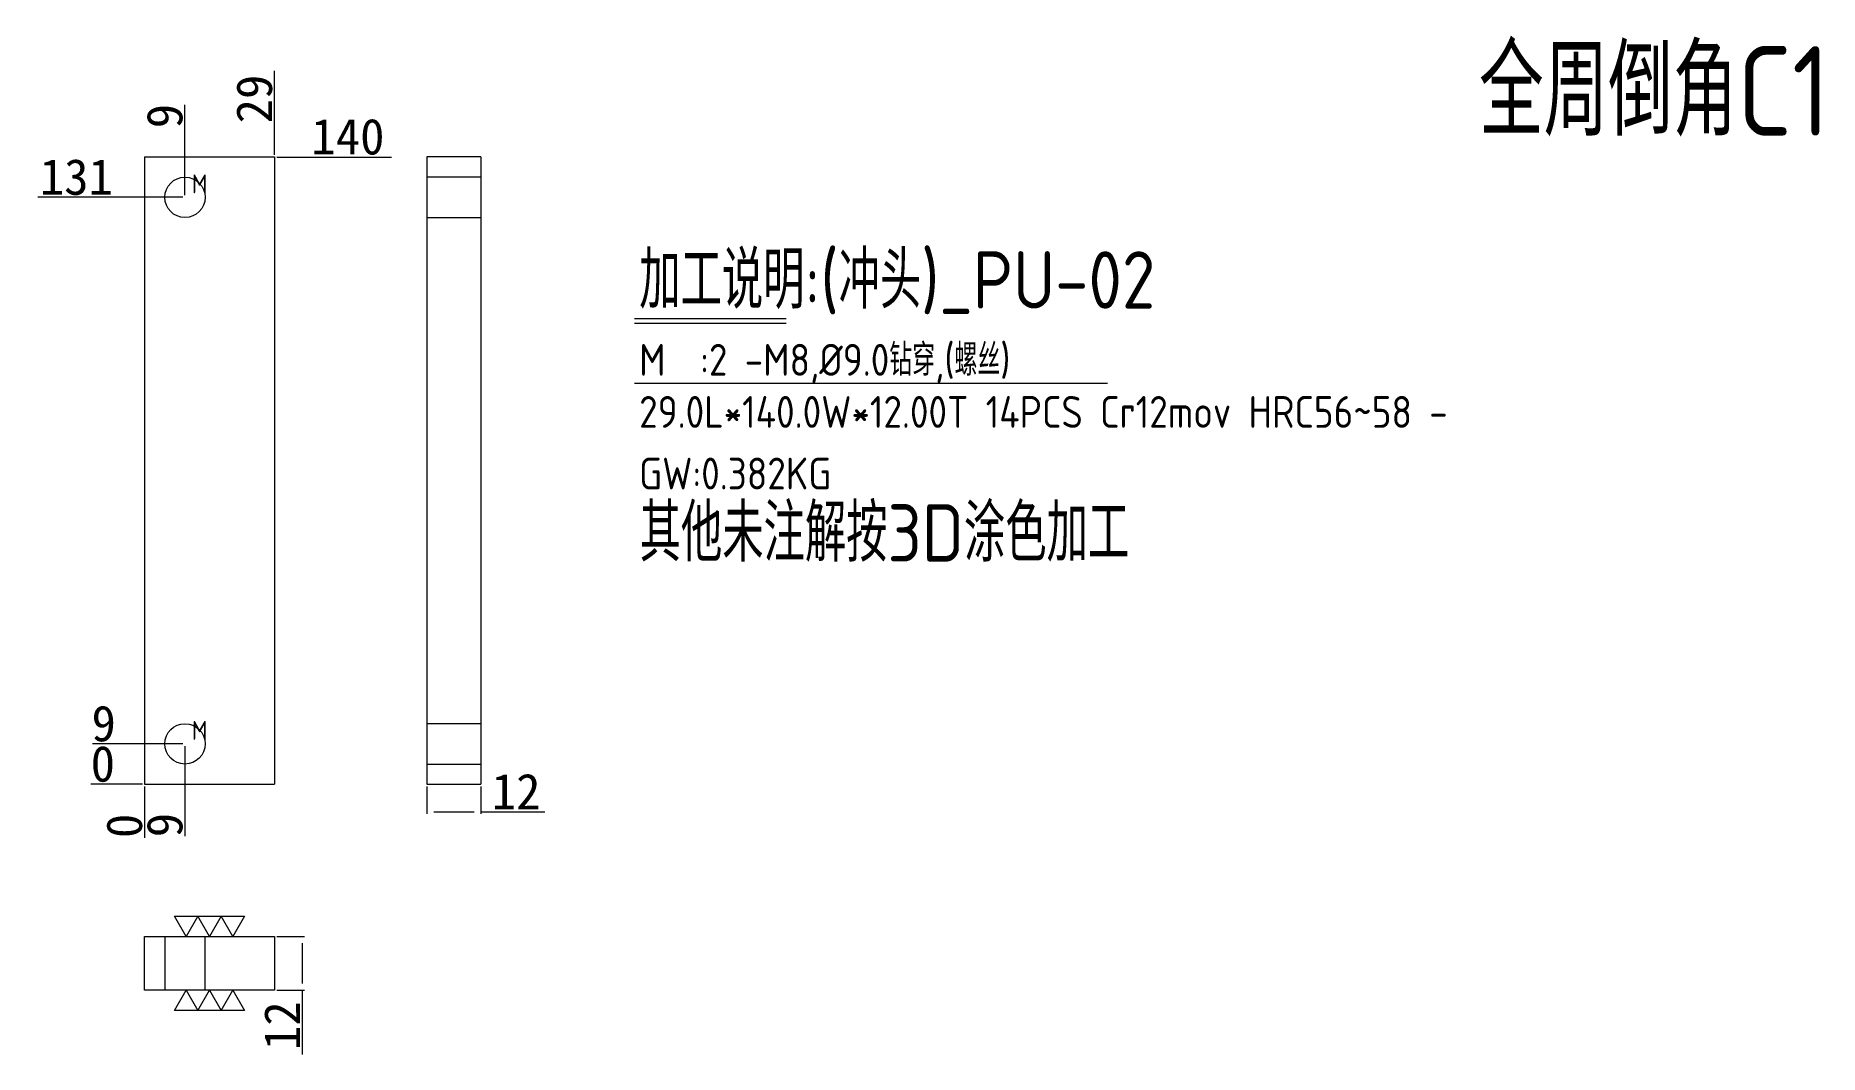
# Model space of a CAD drawing. Header units: millimetres. Extents: x 10516 to 10914, y 60434 to 60661.
import ezdxf

# ---------------------------------------------------------------- set-up
doc = ezdxf.new("R2010")
doc.units = ezdxf.units.MM
doc.linetypes.add('DASHED', pattern=[0])
doc.layers.add('dim', color=4, linetype='Continuous')
doc.layers.add('PUNCH', color=2, linetype='Continuous')
doc.layers.add('dim_temp', color=161, linetype='Continuous', lineweight=9)
doc.layers.add('U1', color=7, linetype='Continuous', true_color=0xffffff)
doc.styles.add('_PUG_ERP', font='txt')
doc.styles.add('gbenor', font='gbenor.shx', dxfattribs={"bigfont": 'gbcbig'})
doc.dimstyles.new('_PUG_ERP', dxfattribs={"dimtxt": 8, "dimasz": 1.5, "dimexe": 0.5, "dimexo": 0.5, "dimgap": 0.5, "dimtad": 1, "dimtxsty": '_PUG_ERP', "dimblk": 'CLOSEDBLANK', "dimcen": 0, "dimclrd": 4, "dimclre": 4, "dimclrt": 3, "dimazin": 3, "dimtfac": 1, "dimtmove": 0, "dimatfit": 3, "dimldrblk": 'CLOSEDBLANK', "dimlwd": 9, "dimlwe": 9})

# ---------------------------------------------------------------- blocks, each defined once
blk = doc.blocks.new('*D1266')
at = {"layer": 'Defpoints', "color": 0}
for p in [(10568.97, 60634.27), (10575.12, 60634.27), (10539.97, 60494.27)]:
    blk.add_point(p, dxfattribs=at)
at = {"layer": 'dim_temp', "color": 4, "lineweight": 9}
blk.add_line((10569.47, 60634.27), (10595.04, 60634.27), dxfattribs=at)
at = {"layer": 'dim_temp', "color": 3, "lineweight": 18, "insert": (10585.33, 60638.77), "char_height": 8, "attachment_point": 5, "style": '_PUG_ERP'}
blk.add_mtext('140', dxfattribs=at)
blk = doc.blocks.new('_ClosedBlank')
blk = doc.blocks.new('*D1267')
at = {"layer": 'Defpoints', "color": 0}
for p in [(10533.82, 60494.27), (10539.97, 60494.27), (10539.97, 60494.27)]:
    blk.add_point(p, dxfattribs=at)
at = {"layer": 'dim_temp', "color": 4, "lineweight": 9}
blk.add_line((10539.47, 60494.27), (10527.98, 60494.27), dxfattribs=at)
at = {"layer": 'dim_temp', "color": 3, "lineweight": 18, "insert": (10530.65, 60498.77), "char_height": 8, "attachment_point": 5, "style": '_PUG_ERP'}
blk.add_mtext('0', dxfattribs=at)
blk = doc.blocks.new('*D1268')
at = {"layer": 'Defpoints', "color": 0}
for p in [(10533.82, 60503.27), (10548.97, 60503.27), (10539.97, 60494.27)]:
    blk.add_point(p, dxfattribs=at)
at = {"layer": 'dim_temp', "color": 4, "lineweight": 9}
blk.add_line((10548.47, 60503.27), (10528.36, 60503.27), dxfattribs=at)
at = {"layer": 'dim_temp', "color": 3, "lineweight": 18, "insert": (10530.84, 60507.77), "char_height": 8, "attachment_point": 5, "style": '_PUG_ERP'}
blk.add_mtext('9', dxfattribs=at)
blk = doc.blocks.new('*D1269')
at = {"layer": 'Defpoints', "color": 0}
for p in [(10533.82, 60625.27), (10548.97, 60625.27), (10539.97, 60494.27)]:
    blk.add_point(p, dxfattribs=at)
at = {"layer": 'dim_temp', "color": 4, "lineweight": 9}
blk.add_line((10548.47, 60625.27), (10516.17, 60625.27), dxfattribs=at)
at = {"layer": 'dim_temp', "color": 3, "lineweight": 18, "insert": (10524.74, 60629.77), "char_height": 8, "attachment_point": 5, "style": '_PUG_ERP'}
blk.add_mtext('131', dxfattribs=at)
blk = doc.blocks.new('*D1270')
at = {"layer": 'Defpoints', "color": 0}
for p in [(10548.97, 60503.27), (10539.97, 60494.27), (10548.97, 60488.12)]:
    blk.add_point(p, dxfattribs=at)
at = {"layer": 'dim_temp', "color": 4, "lineweight": 9}
blk.add_line((10548.97, 60502.77), (10548.97, 60482.67), dxfattribs=at)
at = {"layer": 'dim_temp', "color": 3, "lineweight": 18, "insert": (10544.47, 60485.15), "char_height": 8, "attachment_point": 5, "rotation": 90, "style": '_PUG_ERP'}
blk.add_mtext('9', dxfattribs=at)
blk = doc.blocks.new('*D1271')
at = {"layer": 'Defpoints', "color": 0}
for p in [(10539.97, 60494.27), (10539.97, 60494.27), (10539.97, 60488.12)]:
    blk.add_point(p, dxfattribs=at)
at = {"layer": 'dim_temp', "color": 4, "lineweight": 9}
blk.add_line((10539.97, 60493.77), (10539.97, 60482.29), dxfattribs=at)
at = {"layer": 'dim_temp', "color": 3, "lineweight": 18, "insert": (10535.47, 60484.96), "char_height": 8, "attachment_point": 5, "rotation": 90, "style": '_PUG_ERP'}
blk.add_mtext('0', dxfattribs=at)
blk = doc.blocks.new('*D1272')
at = {"layer": 'Defpoints', "color": 0}
for p in [(10568.97, 60640.42), (10568.97, 60634.27), (10539.97, 60494.27)]:
    blk.add_point(p, dxfattribs=at)
at = {"layer": 'dim_temp', "color": 4, "lineweight": 9}
blk.add_line((10568.97, 60634.77), (10568.97, 60653.49), dxfattribs=at)
at = {"layer": 'dim_temp', "color": 3, "lineweight": 18, "insert": (10564.47, 60647.21), "char_height": 8, "attachment_point": 5, "rotation": 90, "style": '_PUG_ERP'}
blk.add_mtext('29', dxfattribs=at)
blk = doc.blocks.new('*D1273')
at = {"layer": 'Defpoints', "color": 0}
for p in [(10548.97, 60640.42), (10548.97, 60625.27), (10539.97, 60494.27)]:
    blk.add_point(p, dxfattribs=at)
at = {"layer": 'dim_temp', "color": 4, "lineweight": 9}
blk.add_line((10548.97, 60625.77), (10548.97, 60645.88), dxfattribs=at)
at = {"layer": 'dim_temp', "color": 3, "lineweight": 18, "insert": (10544.47, 60643.4), "char_height": 8, "attachment_point": 5, "rotation": 90, "style": '_PUG_ERP'}
blk.add_mtext('9', dxfattribs=at)
blk = doc.blocks.new('*D1274')
at = {"layer": 'Defpoints', "color": 0}
for p in [(10568.97, 60460.27), (10568.97, 60448.27), (10575.12, 60448.27)]:
    blk.add_point(p, dxfattribs=at)
at = {"layer": 'dim_temp', "color": 4, "lineweight": 9}
for p, q in [((10569.47, 60460.27), (10575.62, 60460.27)), ((10575.12, 60458.77), (10575.12, 60449.77)), ((10569.47, 60448.27), (10575.62, 60448.27)), ((10575.12, 60448.27), (10575.12, 60433.96))]:
    blk.add_line(p, q, dxfattribs=at)
at = {"layer": 'dim_temp', "color": 3, "lineweight": 18, "insert": (10570.62, 60440.37), "char_height": 8, "attachment_point": 5, "rotation": 90, "style": '_PUG_ERP'}
blk.add_mtext('12', dxfattribs=at)
blk = doc.blocks.new('*D1275')
at = {"layer": 'Defpoints', "color": 0}
for p in [(10602.97, 60494.27), (10614.97, 60494.27), (10614.97, 60488.12)]:
    blk.add_point(p, dxfattribs=at)
at = {"layer": 'dim_temp', "color": 4, "lineweight": 9}
for p, q in [((10602.97, 60493.77), (10602.97, 60487.62)), ((10614.97, 60493.77), (10614.97, 60487.62)), ((10604.47, 60488.12), (10613.47, 60488.12)), ((10614.97, 60488.12), (10629.28, 60488.12))]:
    blk.add_line(p, q, dxfattribs=at)
at = {"layer": 'dim_temp', "color": 3, "lineweight": 18, "insert": (10622.87, 60492.62), "char_height": 8, "attachment_point": 5, "style": '_PUG_ERP'}
blk.add_mtext('12', dxfattribs=at)

msp = doc.modelspace()

# ---------------------------------------------------------------- linework, layer by layer
at = {"layer": 'dim', "color": 8, "linetype": 'Continuous', "lineweight": 18}
for p, q in [((10649.255, 60598.21), (10683.123, 60598.21)), ((10649.255, 60597.148), (10683.123, 60597.148)), ((10649.255, 60583.748), (10754.86, 60583.748))]:
    msp.add_line(p, q, dxfattribs=at)
at = {"layer": 'dim_temp', "lineweight": 18}
for points in [[(10562.26, 60464.773), (10559.662, 60460.273), (10557.064, 60464.773), (10554.466, 60460.273), (10551.868, 60464.773), (10549.27, 60460.273), (10546.672, 60464.773), (10562.26, 60464.773)], [(10546.672, 60443.773), (10549.27, 60448.273), (10551.868, 60443.773), (10554.466, 60448.273), (10557.064, 60443.773), (10559.662, 60448.273), (10562.26, 60443.773), (10546.672, 60443.773)]]:
    msp.add_lwpolyline(points, close=True, dxfattribs=at)
at = {"layer": 'PUNCH', "color": 11, "linetype": 'Continuous', "lineweight": 18}
for p, q in [((10539.966, 60634.273), (10539.966, 60494.273)), ((10539.966, 60634.273), (10568.966, 60634.273)), ((10568.966, 60634.273), (10568.966, 60494.273)), ((10614.966, 60634.273), (10602.966, 60634.273)), ((10602.966, 60634.273), (10602.966, 60494.273)), ((10614.966, 60634.273), (10614.966, 60494.273)), ((10539.966, 60494.273), (10568.966, 60494.273)), ((10602.966, 60494.273), (10614.966, 60494.273)), ((10539.966, 60448.273), (10539.966, 60460.273)), ((10539.966, 60460.273), (10568.966, 60460.273)), ((10568.966, 60460.273), (10568.966, 60448.273)), ((10568.966, 60448.273), (10539.966, 60448.273))]:
    msp.add_line(p, q, dxfattribs=at)
at = {"layer": 'PUNCH', "color": 31, "linetype": 'DASHED', "lineweight": 13, "ltscale": 0.266348}
for p, q in [((10614.966, 60629.777), (10602.966, 60629.777)), ((10602.966, 60620.77), (10614.966, 60620.77)), ((10614.966, 60507.777), (10602.966, 60507.777)), ((10602.966, 60498.77), (10614.966, 60498.77)), ((10544.463, 60460.273), (10544.463, 60448.273)), ((10553.47, 60448.273), (10553.47, 60460.273))]:
    msp.add_line(p, q, dxfattribs=at)
at = {"layer": 'PUNCH', "color": 42, "linetype": 'Continuous', "lineweight": 18}
for centre in [(10548.966, 60625.273), (10548.966, 60503.273)]:
    msp.add_circle(centre, 4.503, dxfattribs=at)

# ---------------------------------------------------------------- texts
at = {"layer": 'dim', "color": 4, "lineweight": 18, "style": 'gbenor'}
for s, height, p in [('M', 4.2, (10550.496, 60626.175)), ('加工说明:(冲头)_PU-02', 12.8, (10650.349, 60600.416)), ('M  :2 -M8,%%c9.0钻穿,(螺丝)', 7.1, (10650.32, 60585.444)), ('29.0L*140.0W*12.00T 14PCS Cr12mov HRC56~58 - ', 7.1, (10650.32, 60573.816)), ('GW:0.382KG ', 7.1, (10650.32, 60560.061)), ('M', 4.2, (10550.496, 60504.175))]:
    msp.add_text(s, height=height, dxfattribs=at).set_placement(p)
at = {"layer": 'dim', "color": 21, "lineweight": 18, "style": 'gbenor'}
msp.add_text('其他未注解按3D涂色加工', height=12.8, dxfattribs=at).set_placement((10650.441, 60543.959))
at = {"layer": 'U1', "color": 3, "lineweight": 18, "style": 'gbenor'}
msp.add_text('全周倒角C1', height=20, dxfattribs=at).set_placement((10837.74, 60639.012))

# ---------------------------------------------------------------- dimensions: what is measured, and where the dimension line sits
at = {"layer": 'dim_temp', "lineweight": 18}
for feature_location, offset, dtype, origin, picture, middle in [((10568.966, 60634.273), (0, 6.15), 1, (10539.966, 60494.273), '*D1272', (10564.466, 60647.209)), ((10548.966, 60625.273), (0, 15.15), 1, (10539.966, 60494.273), '*D1273', (10544.466, 60643.4)), ((10568.966, 60634.273), (6.15, 0), 0, (10539.966, 60494.273), '*D1266', (10585.33, 60638.773)), ((10548.966, 60625.273), (-15.15, 0), 0, (10539.966, 60494.273), '*D1269', (10524.745, 60629.773)), ((10548.966, 60503.273), (-15.15, 0), 0, (10539.966, 60494.273), '*D1268', (10530.84, 60507.773)), ((10539.966076183, 60494.273356704), (-6.15, 0), 0, (10539.966076183, 60494.273356704), '*D1267', (10530.649409517, 60498.773356704)), ((10548.966, 60503.273), (0, -15.15), 1, (10539.966, 60494.273), '*D1270', (10544.466, 60485.147)), ((10539.966076183, 60494.273356704), (0, -6.15), 1, (10539.966076183, 60494.273356704), '*D1271', (10535.466076183, 60484.956690037))]:
    dim = msp.add_ordinate_dim(feature_location=feature_location, offset=offset, dtype=dtype, origin=origin, dimstyle='_PUG_ERP', dxfattribs=at)
    dim.commit()
    dim.dimension.update_dxf_attribs({"geometry": picture, "text_midpoint": middle})
dim = msp.add_linear_dim(base=(10614.966, 60488.123), p1=(10602.966, 60494.273), p2=(10614.966, 60494.273), dimstyle='_PUG_ERP', dxfattribs=at)
dim.commit()
dim.dimension.update_dxf_attribs({"geometry": '*D1275', "text_midpoint": (10622.871, 60492.623)})
dim = msp.add_linear_dim(base=(10575.116, 60448.273), p1=(10568.966, 60460.273), p2=(10568.966, 60448.273), angle=90, dimstyle='_PUG_ERP', dxfattribs=at)
dim.commit()
dim.dimension.update_dxf_attribs({"geometry": '*D1274', "text_midpoint": (10570.616, 60440.369)})

doc.saveas('drawing.dxf')
